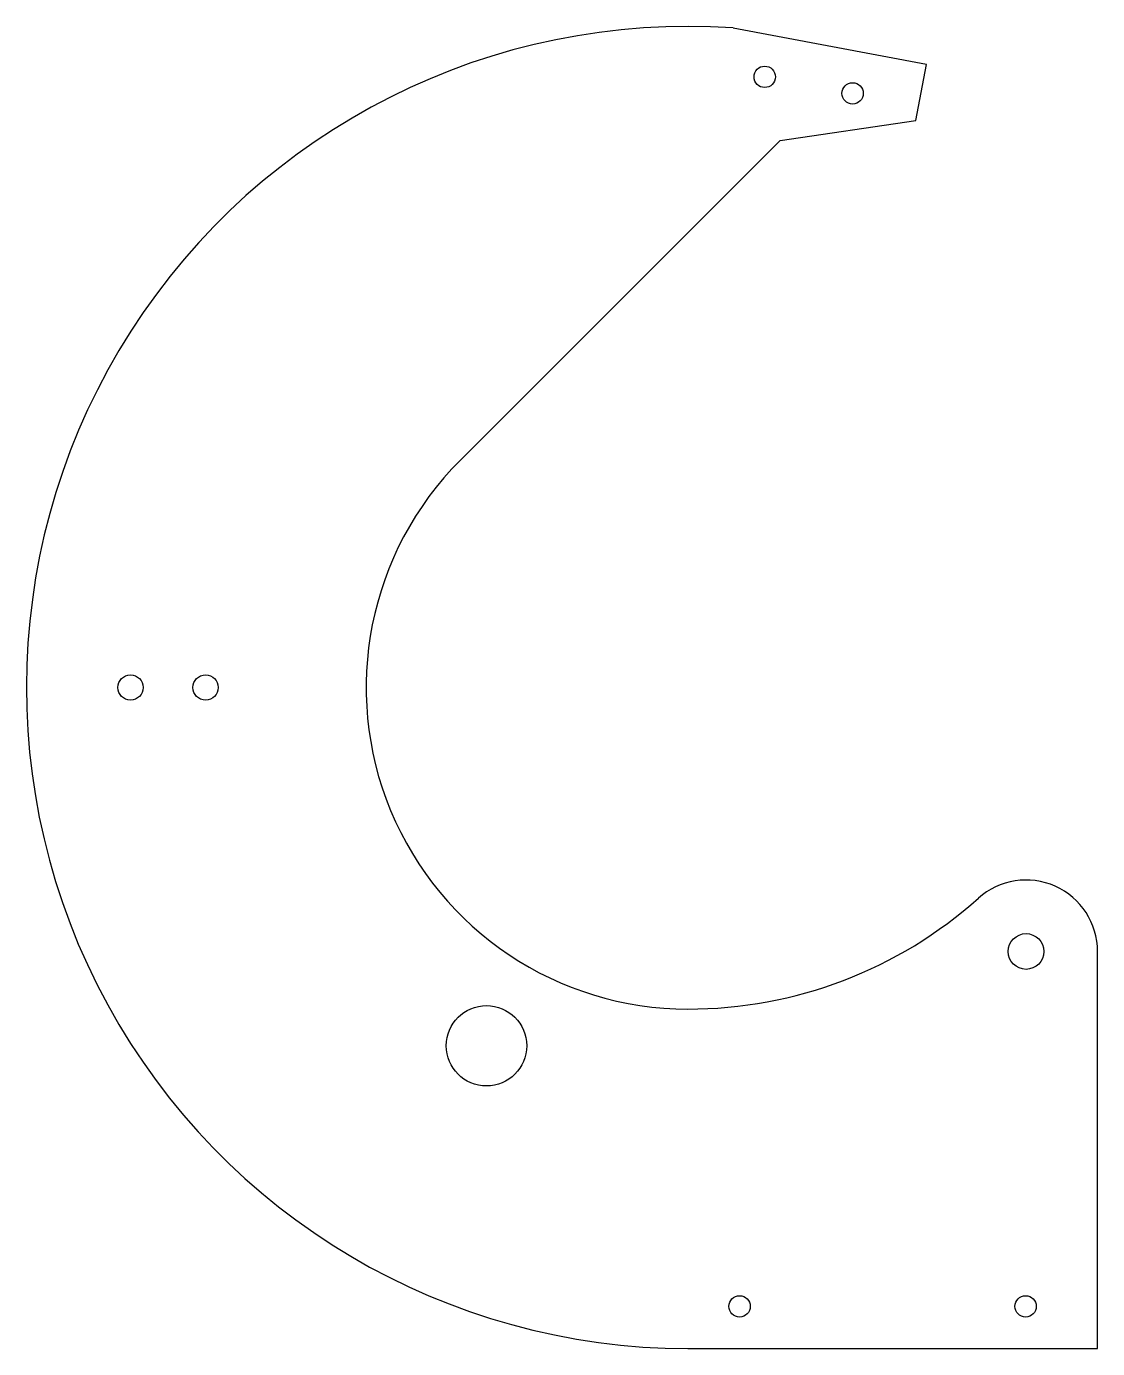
# Model space of a CAD drawing. Header units: inches. Extents: x -4.62 to 2.86, y -4.62 to 4.62.
import ezdxf

# ---------------------------------------------------------------- set-up
doc = ezdxf.new("R2010")
doc.units = ezdxf.units.IN
doc.header["$MEASUREMENT"] = 0

msp = doc.modelspace()

# ---------------------------------------------------------------- linework, layer by layer
at = {"linetype": 'Continuous', "lineweight": 25}
for p, q in [((1.668, 4.3595), (0.3168, 4.6141)), ((1.5939, 3.9665), (1.668, 4.3595)), ((0.6456, 3.8276), (1.5939, 3.9665)), ((-1.591, 1.591), (0.6456, 3.8276)), ((2.864, -4.625), (2.864, -1.847)), ((0, -4.625), (2.864, -4.625))]:
    msp.add_line(p, q, dxfattribs=at)
for centre, radius in [((0.5372, 4.2724), 0.0748), ((1.1514, 4.1567), 0.0748), ((-3.8975, 0), 0.0885), ((-3.3725, 0), 0.0885), ((2.364, -1.847), 0.125), ((-1.4085, -2.5063), 0.2812), ((0.3609, -4.33), 0.0748), ((2.3609, -4.33), 0.0747)]:
    msp.add_circle(centre, radius, dxfattribs=at)
for centre, radius, start, end in [((0, 0), 4.625, 86.07282, 270), ((0, 0), 2.25, 135, 270), ((2.364, -1.847), 0.5, 0, 131.81182), ((0, 0.7959), 3.0459, 270, 311.81182)]:
    msp.add_arc(centre, radius, start, end, dxfattribs=at)

doc.saveas('drawing.dxf')
